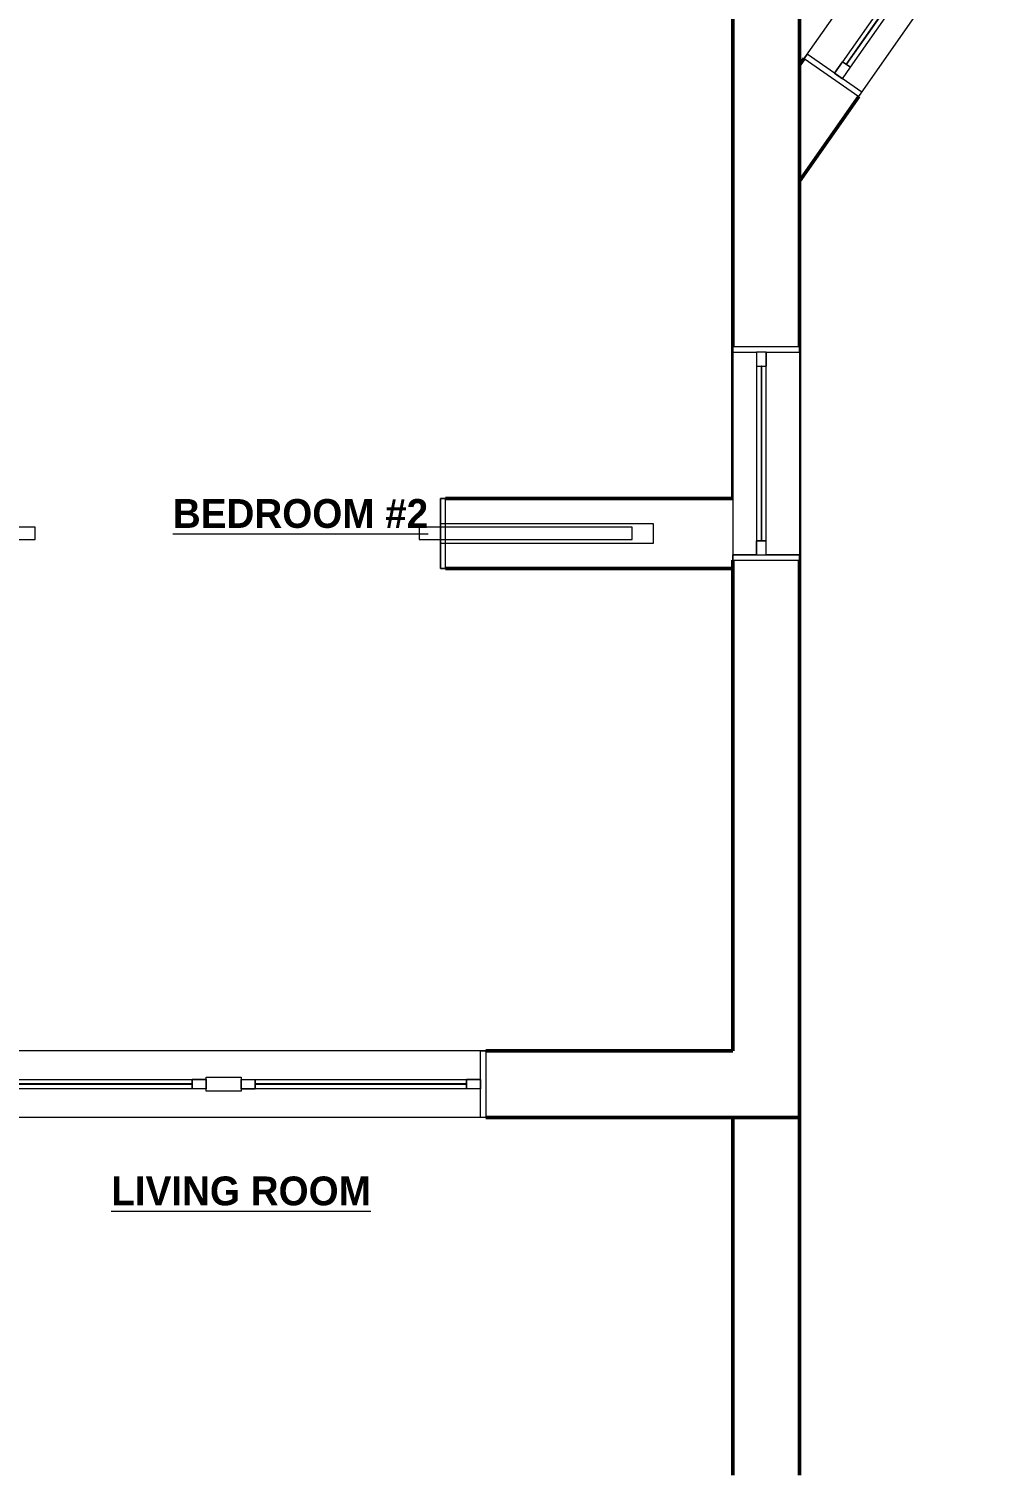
# Model space of a CAD drawing. Header units: inches. Extents: x -961 to 1381, y -1063 to 1035.
# Drawn here: x -128.3 to 8.7, y -904.3 to -697.3 of the extents above; entities that cross this region are included whole.
import ezdxf

# ---------------------------------------------------------------- set-up
doc = ezdxf.new("R2010")
doc.units = ezdxf.units.IN
doc.header["$LTSCALE"] = 0.2
doc.header["$MEASUREMENT"] = 0
for name, color, linetype, lineweight in [('_MD Elevations (2D)', 7, 'Continuous', 5), ('None', 7, 'Continuous', 5), ('Sills', 7, 'Continuous', 5)]:
    doc.layers.add(name, color=color, linetype=linetype, lineweight=lineweight)
doc.styles.add('Bradley Hand ITC TT-Bold', font='Bradley Hand ITC TT-Bold')

# ---------------------------------------------------------------- blocks, each defined once
blk = doc.blocks.new('Group-49')
at = {"layer": 'None', "color": 7, "linetype": 'Continuous', "lineweight": 5}
for p, q in [((-31.25, 5), (-31.25, -5)), ((31.25, 5), (31.25, -5))]:
    blk.add_line(p, q, dxfattribs=at)
blk = doc.blocks.new('Group-50')
at = {"layer": 'None', "color": 7, "linetype": 'Continuous', "lineweight": 5}
for points in [[(-31.25, 5), (-30.5, 5), (-30.5, -5), (-31.25, -5)], [(30.5, 5), (31.25, 5), (31.25, -5), (30.5, -5)]]:
    blk.add_lwpolyline(points, close=True, dxfattribs=at)
blk = doc.blocks.new('Group-51')
at = {"layer": 'None', "color": 7, "linetype": 'Continuous', "lineweight": 5}
for p, q in [((-31.25, 5), (-30.5, 5)), ((-30.5, 5), (-30.5, -5)), ((31.25, 5), (30.5, 5)), ((30.5, 5), (30.5, -5)), ((-31.25, -5), (-30.5, -5)), ((31.25, -5), (30.5, -5))]:
    blk.add_line(p, q, dxfattribs=at)
at = {"layer": 'None', "color": 7}
for name in ['Group-49', 'Group-50']:
    blk.add_blockref(name, (0, 0), dxfattribs=at)
blk = doc.blocks.new('Group-52')
at = {"layer": 'None', "color": 7, "linetype": 'Continuous', "lineweight": 5}
blk.add_lwpolyline([(-57.95, 0.875), (-27.45, 0.875), (-27.45, -0.875), (-57.95, -0.875)], close=True, dxfattribs=at)
blk = doc.blocks.new('Group-53')
at = {"layer": 'None', "color": 7, "linetype": 'Continuous', "lineweight": 5}
blk.add_lwpolyline([(27.45, 0.875), (57.95, 0.875), (57.95, -0.875), (27.45, -0.875)], close=True, dxfattribs=at)
blk = doc.blocks.new('Door (2D)-1')
at = {"layer": 'None', "color": 7, "linetype": 'Continuous', "lineweight": 5}
for points in [[(-61, 5), (-30.5, 5), (-30.5, 1.375), (-61, 1.375), (-61, -1.375), (-30.5, -1.375), (-30.5, -5), (-61, -5)], [(61, 5), (30.5, 5), (30.5, 1.375), (61, 1.375), (61, -1.375), (30.5, -1.375), (30.5, -5), (61, -5)]]:
    blk.add_lwpolyline(points, dxfattribs=at)
at = {"layer": 'None', "color": 7}
blk.add_blockref('Group-51', (0, 0), dxfattribs=at)
at = {"layer": 'Sills'}
for name in ['Group-52', 'Group-53']:
    blk.add_blockref(name, (0, 0), dxfattribs=at)
blk = doc.blocks.new('Group-117')
at = {"layer": 'None', "color": 7, "linetype": 'Continuous', "lineweight": 5}
for points in [[(-18.25, 4.75), (-17.5, 4.75), (-17.5, -4.75), (-18.25, -4.75)], [(17.5, 4.75), (18.25, 4.75), (18.25, -4.75), (17.5, -4.75)]]:
    blk.add_lwpolyline(points, close=True, dxfattribs=at)
blk = doc.blocks.new('Group-118')
at = {"layer": 'None', "color": 7, "linetype": 'Continuous', "lineweight": 5}
for p, q in [((-18.25, 4.75), (-17.5, 4.75)), ((-17.5, 4.75), (-17.5, -4.75)), ((18.25, 4.75), (17.5, 4.75)), ((17.5, 4.75), (17.5, -4.75)), ((-18.25, -4.75), (-17.5, -4.75)), ((18.25, -4.75), (17.5, -4.75))]:
    blk.add_line(p, q, dxfattribs=at)
at = {"layer": 'None', "color": 7}
blk.add_blockref('Group-117', (0, 0), dxfattribs=at)
blk = doc.blocks.new('Group-119')
at = {"layer": 'None', "color": 7, "linetype": 'Continuous', "lineweight": 5}
for p, q in [((-17.5, 1.375), (-17.5, 0)), ((17.5, 1.375), (17.5, 0))]:
    blk.add_line(p, q, dxfattribs=at)
blk = doc.blocks.new('Group-120')
at = {"layer": 'None', "color": 7, "linetype": 'Continuous', "lineweight": 5}
for points in [[(-17.5, 1.375), (-15.5, 1.375), (-15.5, 0), (-17.5, 0)], [(15.5, 1.375), (17.5, 1.375), (17.5, 0), (15.5, 0)]]:
    blk.add_lwpolyline(points, close=True, dxfattribs=at)
blk = doc.blocks.new('Group-121')
at = {"layer": 'None', "color": 7, "linetype": 'Continuous', "lineweight": 5}
for p, q in [((-17.5, 1.375), (-15.5, 1.375)), ((-17.5, 0), (-15.5, 0)), ((-15.5, 1.375), (-15.5, 0)), ((17.5, 1.375), (15.5, 1.375)), ((15.5, 1.375), (15.5, 0)), ((17.5, 0), (15.5, 0))]:
    blk.add_line(p, q, dxfattribs=at)
blk.add_lwpolyline([(-15.5, 1.375), (15.5, 1.375), (15.5, 0), (-15.5, 0)], close=True, dxfattribs=at)
at = {"layer": 'None', "color": 7}
for name in ['Group-119', 'Group-120']:
    blk.add_blockref(name, (0, 0), dxfattribs=at)
blk = doc.blocks.new('Group-122')
at = {"layer": 'None', "color": 7, "linetype": 'Continuous', "lineweight": 5}
blk.add_lwpolyline([(-15.5, 0.7125), (15.5, 0.7125), (15.5, 0.6625), (-15.5, 0.6625)], close=True, dxfattribs=at)
blk = doc.blocks.new('Group-123')
at = {"layer": 'None', "color": 7, "linetype": 'Continuous', "lineweight": 5}
for p, q in [((-15.5, 0.7125), (15.5, 0.7125)), ((-15.5, 0.6625), (15.5, 0.6625))]:
    blk.add_line(p, q, dxfattribs=at)
at = {"layer": 'None', "color": 7}
blk.add_blockref('Group-122', (0, 0), dxfattribs=at)
blk = doc.blocks.new('Window (2D)-6')
at = {"color": 7, "linetype": 'Continuous', "lineweight": 5}
blk.add_wipeout([(-18.25, 4.75), (18.25, 4.75), (18.25, -4.75), (-18.25, -4.75)], dxfattribs=at).dxf.layer = 'None'
at = {"layer": 'None', "color": 7, "linetype": 'Continuous', "lineweight": 5}
for p, q in [((-18.25, 4.75), (18.25, 4.75)), ((-18.25, -4.75), (18.25, -4.75))]:
    blk.add_line(p, q, dxfattribs=at)
at = {"layer": 'None', "color": 7}
blk.add_blockref('Group-118', (0, 0), dxfattribs=at)
at = {"layer": 'Sills'}
for name in ['Group-121', 'Group-123']:
    blk.add_blockref(name, (0, 0), dxfattribs=at)
blk = doc.blocks.new('Group-129')
at = {"layer": 'None', "color": 7, "linetype": 'Continuous', "lineweight": 5}
for points in [[(-16, 4.75), (-15.25, 4.75), (-15.25, -4.75), (-16, -4.75)], [(15.25, 4.75), (16, 4.75), (16, -4.75), (15.25, -4.75)]]:
    blk.add_lwpolyline(points, close=True, dxfattribs=at)
blk = doc.blocks.new('Group-130')
at = {"layer": 'None', "color": 7, "linetype": 'Continuous', "lineweight": 5}
for p, q in [((-16, 4.75), (-15.25, 4.75)), ((-15.25, 4.75), (-15.25, -4.75)), ((16, 4.75), (15.25, 4.75)), ((15.25, 4.75), (15.25, -4.75)), ((-16, -4.75), (-15.25, -4.75)), ((16, -4.75), (15.25, -4.75))]:
    blk.add_line(p, q, dxfattribs=at)
at = {"layer": 'None', "color": 7}
blk.add_blockref('Group-129', (0, 0), dxfattribs=at)
blk = doc.blocks.new('Group-131')
at = {"layer": 'None', "color": 7, "linetype": 'Continuous', "lineweight": 5}
for p, q in [((-15.25, 1.375), (-15.25, 0)), ((15.25, 1.375), (15.25, 0))]:
    blk.add_line(p, q, dxfattribs=at)
blk = doc.blocks.new('Group-132')
at = {"layer": 'None', "color": 7, "linetype": 'Continuous', "lineweight": 5}
for points in [[(-15.25, 1.375), (-13.25, 1.375), (-13.25, 0), (-15.25, 0)], [(13.25, 1.375), (15.25, 1.375), (15.25, 0), (13.25, 0)]]:
    blk.add_lwpolyline(points, close=True, dxfattribs=at)
blk = doc.blocks.new('Group-133')
at = {"layer": 'None', "color": 7, "linetype": 'Continuous', "lineweight": 5}
for p, q in [((-15.25, 1.375), (-13.25, 1.375)), ((-15.25, 0), (-13.25, 0)), ((-13.25, 1.375), (-13.25, 0)), ((15.25, 1.375), (13.25, 1.375)), ((13.25, 1.375), (13.25, 0)), ((15.25, 0), (13.25, 0))]:
    blk.add_line(p, q, dxfattribs=at)
blk.add_lwpolyline([(-13.25, 1.375), (13.25, 1.375), (13.25, 0), (-13.25, 0)], close=True, dxfattribs=at)
at = {"layer": 'None', "color": 7}
for name in ['Group-131', 'Group-132']:
    blk.add_blockref(name, (0, 0), dxfattribs=at)
blk = doc.blocks.new('Group-134')
at = {"layer": 'None', "color": 7, "linetype": 'Continuous', "lineweight": 5}
blk.add_lwpolyline([(-13.25, 0.7125), (13.25, 0.7125), (13.25, 0.6625), (-13.25, 0.6625)], close=True, dxfattribs=at)
blk = doc.blocks.new('Group-135')
at = {"layer": 'None', "color": 7, "linetype": 'Continuous', "lineweight": 5}
for p, q in [((-13.25, 0.7125), (13.25, 0.7125)), ((-13.25, 0.6625), (13.25, 0.6625))]:
    blk.add_line(p, q, dxfattribs=at)
at = {"layer": 'None', "color": 7}
blk.add_blockref('Group-134', (0, 0), dxfattribs=at)
blk = doc.blocks.new('Window (2D)-7')
at = {"color": 7, "linetype": 'Continuous', "lineweight": 5}
blk.add_wipeout([(-16, 4.75), (16, 4.75), (16, -4.75), (-16, -4.75)], dxfattribs=at).dxf.layer = 'None'
at = {"layer": 'None', "color": 7, "linetype": 'Continuous', "lineweight": 5}
for p, q in [((-16, 4.75), (16, 4.75)), ((-16, -4.75), (16, -4.75))]:
    blk.add_line(p, q, dxfattribs=at)
at = {"layer": 'None', "color": 7}
blk.add_blockref('Group-130', (0, 0), dxfattribs=at)
at = {"layer": 'Sills'}
for name in ['Group-133', 'Group-135']:
    blk.add_blockref(name, (0, 0), dxfattribs=at)
blk = doc.blocks.new('Group-165')
at = {"layer": 'None', "color": 7, "insert": (-98, -861.53), "char_height": 4.1288, "width": 63, "attachment_point": 2, "line_spacing_factor": 1.337445, "style": 'Bradley Hand ITC TT-Bold'}
blk.add_mtext('{\\LLIVING ROOM\\P}', dxfattribs=at)
at = {"color": 7, "linetype": 'Continuous', "lineweight": 5}
for points in [[(-68.75, -774.51), (-68.75, -764.51), (-27.65, -764.51), (-27.65, -774.51)], [(-27.65, -823.26), (-18.15, -823.26), (-18.15, -904.26), (-27.65, -904.26)]]:
    blk.add_wipeout(points, dxfattribs=at).dxf.layer = 'None'
at = {"layer": 'None', "color": 7, "linetype": 'Continuous', "lineweight": 50}
for p, q in [((-68.75, -764.51), (-27.65, -764.51)), ((-68.75, -774.51), (-27.65, -774.51)), ((-27.65, -823.26), (-27.65, -904.26)), ((-18.15, -823.26), (-18.15, -904.26))]:
    blk.add_line(p, q, dxfattribs=at)
at = {"layer": 'None', "color": 7, "xscale": -1, "rotation": 180}
blk.add_blockref('Door (2D)-1', (-100, -769.51), dxfattribs=at)
at = {"color": 7, "linetype": 'Continuous', "lineweight": 5}
blk.add_wipeout([(-27.65, -716.1), (-18.15, -719.1), (-18.15, -786.76), (-27.65, -786.76)], dxfattribs=at).dxf.layer = 'None'
at = {"layer": 'None', "color": 7, "linetype": 'Continuous', "lineweight": 50}
for p, q in [((-27.65, -716.1), (-27.65, -764.51)), ((-18.15, -719.1), (-18.15, -786.76)), ((-27.65, -774.51), (-27.65, -786.76))]:
    blk.add_line(p, q, dxfattribs=at)
at = {"layer": 'None', "color": 7, "xscale": -1, "rotation": 90}
blk.add_blockref('Window (2D)-6', (-22.9, -805.01), dxfattribs=at)
at = {"color": 7, "linetype": 'Continuous', "lineweight": 5}
blk.add_wipeout([(-18.15, -719.1), (-27.65, -716.1), (-17.46, -701.55), (-9.67, -707)], dxfattribs=at).dxf.layer = 'None'
at = {"layer": 'None', "color": 7, "linetype": 'Continuous', "lineweight": 50}
for p, q in [((-27.65, -716.1), (-17.46, -701.55)), ((-18.15, -719.1), (-9.67, -707))]:
    blk.add_line(p, q, dxfattribs=at)
at = {"layer": 'None', "color": 7, "xscale": -1, "rotation": -125}
blk.add_blockref('Window (2D)-7', (-4.39, -691.16), dxfattribs=at)
blk = doc.blocks.new('Group-380')
at = {"layer": 'None', "color": 7, "linetype": 'Continuous', "lineweight": 5}
for points in [[(-37.5, 4.75), (-36.75, 4.75), (-36.75, -4.75), (-37.5, -4.75)], [(36.75, 4.75), (37.5, 4.75), (37.5, -4.75), (36.75, -4.75)]]:
    blk.add_lwpolyline(points, close=True, dxfattribs=at)
blk = doc.blocks.new('Group-381')
at = {"layer": 'None', "color": 7, "linetype": 'Continuous', "lineweight": 5}
for p, q in [((-37.5, 4.75), (-36.75, 4.75)), ((-36.75, 4.75), (-36.75, -4.75)), ((37.5, 4.75), (36.75, 4.75)), ((36.75, 4.75), (36.75, -4.75)), ((-37.5, -4.75), (-36.75, -4.75)), ((37.5, -4.75), (36.75, -4.75))]:
    blk.add_line(p, q, dxfattribs=at)
at = {"layer": 'None', "color": 7}
blk.add_blockref('Group-380', (0, 0), dxfattribs=at)
blk = doc.blocks.new('Group-382')
at = {"layer": 'None', "color": 7, "linetype": 'Continuous', "lineweight": 5}
for p, q in [((-36.75, 0.6875), (-36.75, -0.6875)), ((-2.5, 0.6875), (-2.5, -0.6875))]:
    blk.add_line(p, q, dxfattribs=at)
blk = doc.blocks.new('Group-383')
at = {"layer": 'None', "color": 7, "linetype": 'Continuous', "lineweight": 5}
for points in [[(-36.75, 0.6875), (-34.75, 0.6875), (-34.75, -0.6875), (-36.75, -0.6875)], [(-4.5, 0.6875), (-2.5, 0.6875), (-2.5, -0.6875), (-4.5, -0.6875)]]:
    blk.add_lwpolyline(points, close=True, dxfattribs=at)
blk = doc.blocks.new('Group-384')
at = {"layer": 'None', "color": 7, "linetype": 'Continuous', "lineweight": 5}
for p, q in [((-36.75, 0.6875), (-34.75, 0.6875)), ((-34.75, 0.6875), (-34.75, -0.6875)), ((-2.5, 0.6875), (-4.5, 0.6875)), ((-4.5, 0.6875), (-4.5, -0.6875)), ((-36.75, -0.6875), (-34.75, -0.6875)), ((-2.5, -0.6875), (-4.5, -0.6875))]:
    blk.add_line(p, q, dxfattribs=at)
blk.add_lwpolyline([(-34.75, 0.6875), (-4.5, 0.6875), (-4.5, -0.6875), (-34.75, -0.6875)], close=True, dxfattribs=at)
at = {"layer": 'None', "color": 7}
for name in ['Group-382', 'Group-383']:
    blk.add_blockref(name, (0, 0), dxfattribs=at)
blk = doc.blocks.new('Group-385')
at = {"layer": 'None', "color": 7, "linetype": 'Continuous', "lineweight": 5}
blk.add_lwpolyline([(-34.75, 0.025), (-4.5, 0.025), (-4.5, -0.025), (-34.75, -0.025)], close=True, dxfattribs=at)
blk = doc.blocks.new('Group-386')
at = {"layer": 'None', "color": 7, "linetype": 'Continuous', "lineweight": 5}
for p, q in [((-34.75, 0.025), (-4.5, 0.025)), ((-34.75, -0.025), (-4.5, -0.025))]:
    blk.add_line(p, q, dxfattribs=at)
at = {"layer": 'None', "color": 7}
blk.add_blockref('Group-385', (0, 0), dxfattribs=at)
blk = doc.blocks.new('Group-387')
at = {"layer": 'None', "color": 7, "linetype": 'Continuous', "lineweight": 5}
for p, q in [((2.5, 0.6875), (2.5, -0.6875)), ((36.75, 0.6875), (36.75, -0.6875))]:
    blk.add_line(p, q, dxfattribs=at)
blk = doc.blocks.new('Group-388')
at = {"layer": 'None', "color": 7, "linetype": 'Continuous', "lineweight": 5}
for points in [[(2.5, 0.6875), (4.5, 0.6875), (4.5, -0.6875), (2.5, -0.6875)], [(34.75, 0.6875), (36.75, 0.6875), (36.75, -0.6875), (34.75, -0.6875)]]:
    blk.add_lwpolyline(points, close=True, dxfattribs=at)
blk = doc.blocks.new('Group-389')
at = {"layer": 'None', "color": 7, "linetype": 'Continuous', "lineweight": 5}
for p, q in [((2.5, 0.6875), (4.5, 0.6875)), ((4.5, 0.6875), (4.5, -0.6875)), ((36.75, 0.6875), (34.75, 0.6875)), ((34.75, 0.6875), (34.75, -0.6875)), ((2.5, -0.6875), (4.5, -0.6875)), ((36.75, -0.6875), (34.75, -0.6875))]:
    blk.add_line(p, q, dxfattribs=at)
blk.add_lwpolyline([(4.5, 0.6875), (34.75, 0.6875), (34.75, -0.6875), (4.5, -0.6875)], close=True, dxfattribs=at)
at = {"layer": 'None', "color": 7}
for name in ['Group-387', 'Group-388']:
    blk.add_blockref(name, (0, 0), dxfattribs=at)
blk = doc.blocks.new('Group-390')
at = {"layer": 'None', "color": 7, "linetype": 'Continuous', "lineweight": 5}
blk.add_lwpolyline([(4.5, 0.025), (34.75, 0.025), (34.75, -0.025), (4.5, -0.025)], close=True, dxfattribs=at)
blk = doc.blocks.new('Group-391')
at = {"layer": 'None', "color": 7, "linetype": 'Continuous', "lineweight": 5}
for p, q in [((4.5, 0.025), (34.75, 0.025)), ((4.5, -0.025), (34.75, -0.025))]:
    blk.add_line(p, q, dxfattribs=at)
at = {"layer": 'None', "color": 7}
blk.add_blockref('Group-390', (0, 0), dxfattribs=at)
blk = doc.blocks.new('Group-392')
at = {"layer": 'Sills'}
for name in ['Group-384', 'Group-386', 'Group-389', 'Group-391']:
    blk.add_blockref(name, (0, 0), dxfattribs=at)
blk = doc.blocks.new('Window (2D)-18')
at = {"color": 7, "linetype": 'Continuous', "lineweight": 5}
blk.add_wipeout([(-37.5, 4.75), (37.5, 4.75), (37.5, -4.75), (-37.5, -4.75)], dxfattribs=at).dxf.layer = 'None'
at = {"layer": 'None', "color": 7, "linetype": 'Continuous', "lineweight": 5}
for p, q in [((-37.5, 4.75), (37.5, 4.75)), ((-37.5, -4.75), (37.5, -4.75))]:
    blk.add_line(p, q, dxfattribs=at)
blk.add_lwpolyline([(-2.5, 1), (2.5, 1), (2.5, -1), (-2.5, -1)], close=True, dxfattribs=at)
at = {"layer": 'None', "color": 7}
for name in ['Group-381', 'Group-392']:
    blk.add_blockref(name, (0, 0), dxfattribs=at)
blk = doc.blocks.new('Group-436')
at = {"color": 7, "linetype": 'Continuous', "lineweight": 5}
for points in [[(-15.25, 4.75), (-14.5, 4.75), (-14.5, -4.75), (-15.25, -4.75)], [(14.5, 4.75), (15.25, 4.75), (15.25, -4.75), (14.5, -4.75)]]:
    blk.add_wipeout(points, dxfattribs=at).dxf.layer = 'None'
at = {"layer": 'None', "color": 7, "linetype": 'Continuous', "lineweight": 5}
for points in [[(-15.25, 4.75), (-14.5, 4.75), (-14.5, -4.75), (-15.25, -4.75)], [(14.5, 4.75), (15.25, 4.75), (15.25, -4.75), (14.5, -4.75)]]:
    blk.add_lwpolyline(points, close=True, dxfattribs=at)
blk = doc.blocks.new('Group-437')
at = {"layer": 'None', "color": 7}
blk.add_blockref('Group-436', (0, 0), dxfattribs=at)
at = {"layer": 'None', "color": 7, "linetype": 'Continuous', "lineweight": 5}
for p, q in [((-15.25, 4.75), (-14.5, 4.75)), ((-14.5, 4.75), (-14.5, -4.75)), ((15.25, 4.75), (14.5, 4.75)), ((14.5, 4.75), (14.5, -4.75)), ((-15.25, -4.75), (-14.5, -4.75)), ((15.25, -4.75), (14.5, -4.75))]:
    blk.add_line(p, q, dxfattribs=at)
blk = doc.blocks.new('Group-438')
at = {"layer": 'None', "color": 7, "linetype": 'Continuous', "lineweight": 5}
for p, q in [((-14.5, 1.375), (-14.5, 0)), ((14.5, 1.375), (14.5, 0))]:
    blk.add_line(p, q, dxfattribs=at)
blk = doc.blocks.new('Group-439')
at = {"color": 7, "linetype": 'Continuous', "lineweight": 5}
for points in [[(-14.5, 1.375), (-12.5, 1.375), (-12.5, 0), (-14.5, 0)], [(12.5, 1.375), (14.5, 1.375), (14.5, 0), (12.5, 0)]]:
    blk.add_wipeout(points, dxfattribs=at).dxf.layer = 'None'
at = {"layer": 'None', "color": 7, "linetype": 'Continuous', "lineweight": 5}
for points in [[(-14.5, 1.375), (-12.5, 1.375), (-12.5, 0), (-14.5, 0)], [(12.5, 1.375), (14.5, 1.375), (14.5, 0), (12.5, 0)]]:
    blk.add_lwpolyline(points, close=True, dxfattribs=at)
blk = doc.blocks.new('Group-440')
at = {"layer": 'None', "color": 7}
blk.add_blockref('Group-438', (0, 0), dxfattribs=at)
at = {"color": 7, "linetype": 'Continuous', "lineweight": 5}
blk.add_wipeout([(-12.5, 1.375), (12.5, 1.375), (12.5, 0), (-12.5, 0)], dxfattribs=at).dxf.layer = 'None'
at = {"layer": 'None', "color": 7, "linetype": 'Continuous', "lineweight": 5}
blk.add_lwpolyline([(-12.5, 1.375), (12.5, 1.375), (12.5, 0), (-12.5, 0)], close=True, dxfattribs=at)
at = {"layer": 'None', "color": 7}
blk.add_blockref('Group-439', (0, 0), dxfattribs=at)
at = {"layer": 'None', "color": 7, "linetype": 'Continuous', "lineweight": 5}
for p, q in [((-14.5, 1.375), (-12.5, 1.375)), ((-14.5, 0), (-12.5, 0)), ((-12.5, 1.375), (-12.5, 0)), ((14.5, 1.375), (12.5, 1.375)), ((12.5, 1.375), (12.5, 0)), ((14.5, 0), (12.5, 0))]:
    blk.add_line(p, q, dxfattribs=at)
blk = doc.blocks.new('Group-441')
at = {"color": 7, "linetype": 'Continuous', "lineweight": 5}
blk.add_wipeout([(-12.5, 0.7125), (12.5, 0.7125), (12.5, 0.6625), (-12.5, 0.6625)], dxfattribs=at).dxf.layer = 'None'
at = {"layer": 'None', "color": 7, "linetype": 'Continuous', "lineweight": 5}
blk.add_lwpolyline([(-12.5, 0.7125), (12.5, 0.7125), (12.5, 0.6625), (-12.5, 0.6625)], close=True, dxfattribs=at)
blk = doc.blocks.new('Group-442')
at = {"layer": 'None', "color": 7}
blk.add_blockref('Group-441', (0, 0), dxfattribs=at)
at = {"layer": 'None', "color": 7, "linetype": 'Continuous', "lineweight": 5}
for p, q in [((-12.5, 0.7125), (12.5, 0.7125)), ((-12.5, 0.6625), (12.5, 0.6625))]:
    blk.add_line(p, q, dxfattribs=at)
blk = doc.blocks.new('Window (2D)-22')
at = {"color": 7, "linetype": 'Continuous', "lineweight": 5}
blk.add_wipeout([(-15.25, 4.75), (15.25, 4.75), (15.25, -4.75), (-15.25, -4.75)], dxfattribs=at).dxf.layer = 'None'
at = {"layer": 'None', "color": 7}
blk.add_blockref('Group-437', (0, 0), dxfattribs=at)
at = {"layer": 'None', "color": 7, "linetype": 'Continuous', "lineweight": 5}
for p, q in [((-15.25, 4.75), (15.25, 4.75)), ((-15.25, -4.75), (15.25, -4.75))]:
    blk.add_line(p, q, dxfattribs=at)
at = {"layer": 'Sills'}
blk.add_blockref('Group-440', (0, 0), dxfattribs=at)
blk.add_blockref('Group-442', (0, 0), dxfattribs=at)
blk = doc.blocks.new('Group-539')
at = {"layer": 'None', "color": 7, "insert": (-89.5, -764.59), "char_height": 4.1288, "width": 63, "attachment_point": 2, "line_spacing_factor": 1.337445, "style": 'Bradley Hand ITC TT-Bold'}
blk.add_mtext('{\\LBEDROOM #2\\P}', dxfattribs=at)
at = {"color": 7, "linetype": 'Continuous', "lineweight": 5}
for points in [[(-27.65, -606.66), (-18.15, -609.66), (-18.15, -742.82), (-27.65, -742.82)], [(-63, -853.07), (-63, -843.57), (-27.65, -843.57), (-18.15, -853.07)]]:
    blk.add_wipeout(points, dxfattribs=at).dxf.layer = 'None'
at = {"layer": 'None', "color": 7, "linetype": 'Continuous', "lineweight": 50}
for p, q in [((-18.15, -609.66), (-18.15, -742.82)), ((-27.65, -656.57), (-27.65, -742.82)), ((-63, -843.57), (-27.65, -843.57)), ((-63, -853.07), (-18.15, -853.07))]:
    blk.add_line(p, q, dxfattribs=at)
at = {"layer": 'None', "color": 7, "rotation": 180}
blk.add_blockref('Window (2D)-18', (-100.5, -848.32), dxfattribs=at)
at = {"color": 7, "linetype": 'Continuous', "lineweight": 5}
blk.add_wipeout([(-27.65, -773.32), (-18.15, -773.32), (-18.15, -853.07), (-27.65, -843.57)], dxfattribs=at).dxf.layer = 'None'
at = {"layer": 'None', "color": 7, "linetype": 'Continuous', "lineweight": 50}
for p, q in [((-27.65, -773.32), (-27.65, -843.57)), ((-18.15, -773.32), (-18.15, -853.07))]:
    blk.add_line(p, q, dxfattribs=at)
at = {"layer": 'None', "color": 7, "xscale": -1, "rotation": 90}
blk.add_blockref('Window (2D)-22', (-22.9, -758.07), dxfattribs=at)
blk = doc.blocks.new('MD Elevations (2D)')
at = {"layer": 'None', "color": 7}
blk.add_blockref('Group-165', (0, 0), dxfattribs=at)
blk.add_blockref('Group-539', (0, 0), dxfattribs=at)

msp = doc.modelspace()

# ---------------------------------------------------------------- block references
at = {"layer": '_MD Elevations (2D)'}
msp.add_blockref('MD Elevations (2D)', (0, 0), dxfattribs=at)

doc.saveas('drawing.dxf')
